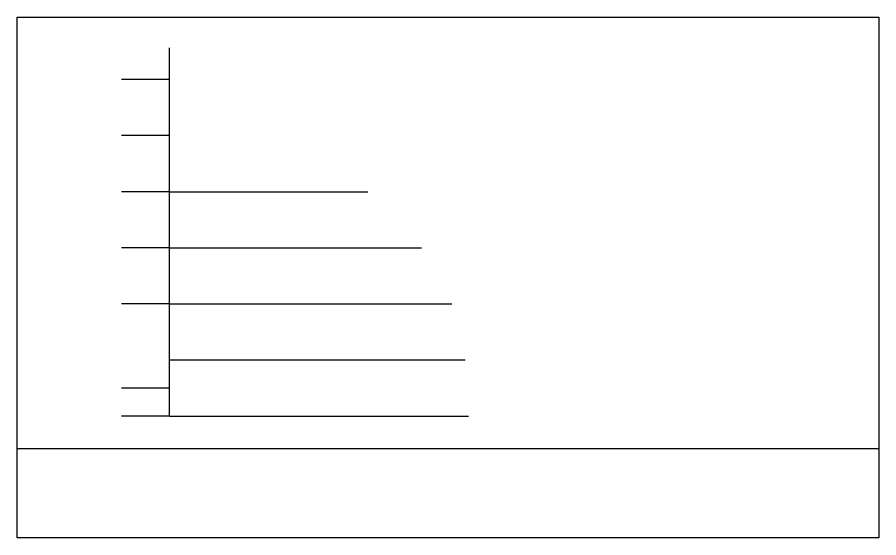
# Model space of a CAD drawing. Header units: metres. Extents: x 3 to 189, y -54 to 67.
# Drawn here: x 121.66 to 133.96, y 39 to 46.42 of the extents above; entities that cross this region are included whole.
import ezdxf

# ---------------------------------------------------------------- set-up
doc = ezdxf.new("R2010")
doc.units = ezdxf.units.M
doc.header["$LTSCALE"] = 0.015
doc.header["$MEASUREMENT"] = 0

msp = doc.modelspace()

# ---------------------------------------------------------------- linework, layer by layer
at = {"linetype": 'Continuous'}
for p, q in [((123.83844, 40.73505), (123.83844, 45.98522)), ((123.83844, 45.53505), (123.15569, 45.53505)), ((123.83844, 44.73505), (123.15569, 44.73505)), ((123.83844, 43.93505), (123.15569, 43.93505)), ((123.83844, 43.93505), (126.6719, 43.93505)), ((123.83844, 43.13505), (123.15569, 43.13505)), ((123.83844, 43.13505), (127.43743, 43.13505)), ((123.83844, 42.33505), (123.15569, 42.33505)), ((123.83844, 42.33505), (127.86804, 42.33505)), ((123.83844, 41.53505), (128.05934, 41.53505)), ((123.83844, 41.13061), (123.15569, 41.13061)), ((123.83844, 40.73505), (123.15569, 40.73505)), ((123.83844, 40.73505), (128.10644, 40.73505)), ((121.66491, 40.27189), (133.96491, 40.27189))]:
    msp.add_line(p, q, dxfattribs=at)
msp.add_lwpolyline([(121.66491, 46.42372), (133.96491, 46.42372), (133.96491, 38.99872), (121.66491, 38.99872)], close=True, dxfattribs=at)

doc.saveas('drawing.dxf')
